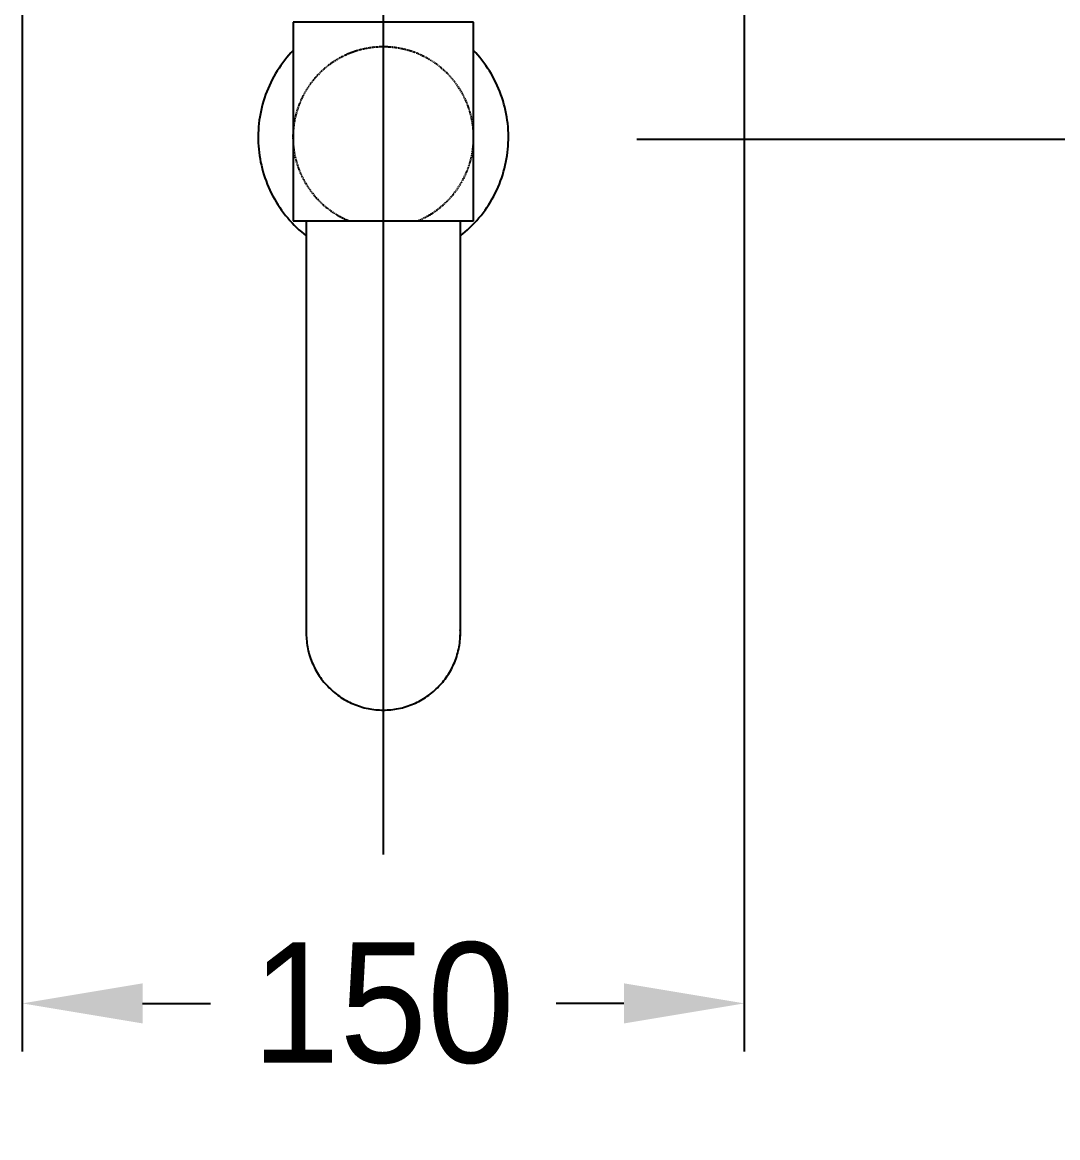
# Model space of a CAD drawing. Header units: millimetres. Extents: x 0 to 4460, y -80 to 3036.
# Drawn here: x 526.4 to 741.5, y 355.4 to 587 of the extents above; entities that cross this region are included whole.
import ezdxf
from ezdxf.lldxf.tags import DXFTag

# ---------------------------------------------------------------- set-up
doc = ezdxf.new("R2010")
doc.units = ezdxf.units.MM
doc.header["$LTSCALE"] = 0.5
doc.header["$MEASUREMENT"] = 0
doc.linetypes.add('DASHED2', pattern=[0.375, 0.25, -0.125])
for name, color, linetype in [('내부선 및 부속', 4, 'Continuous'), ('점선', 6, 'DASHED2'), ('중심선', 1, 'DASHED'), ('치수선', 7, 'Continuous')]:
    doc.layers.add(name, color=color, linetype=linetype)
doc.styles.add('____', font='')
doc.styles.get('____').set_extended_font_data('굴림')
tags = doc.linetypes.add('DASHDOT', pattern=[70, 31, -13, 13, -13]).pattern_tags.tags
tags[10:11] = [DXFTag(74, 4), DXFTag(75, 0), DXFTag(340, '0'), DXFTag(46, 0.0), DXFTag(50, 0.0), DXFTag(44, 0.0), DXFTag(45, 0.0)]
tags[8:9] = [DXFTag(74, 4), DXFTag(75, 0), DXFTag(340, '0'), DXFTag(46, 0.0), DXFTag(50, 0.0), DXFTag(44, 0.0), DXFTag(45, 0.0)]
tags[6:7] = [DXFTag(74, 4), DXFTag(75, 0), DXFTag(340, '0'), DXFTag(46, 0.0), DXFTag(50, 0.0), DXFTag(44, 0.0), DXFTag(45, 0.0)]
tags[4:5] = [DXFTag(74, 4), DXFTag(75, 0), DXFTag(340, '0'), DXFTag(46, 0.0), DXFTag(50, 0.0), DXFTag(44, 0.0), DXFTag(45, 0.0)]
tags = doc.linetypes.add('DASHED', pattern=[25.72, 12.86, -12.86]).pattern_tags.tags
tags[6:7] = [DXFTag(74, 4), DXFTag(75, 0), DXFTag(340, '0'), DXFTag(46, 0.0), DXFTag(50, 0.0), DXFTag(44, 0.0), DXFTag(45, 0.0)]
tags[4:5] = [DXFTag(74, 4), DXFTag(75, 0), DXFTag(340, '0'), DXFTag(46, 0.0), DXFTag(50, 0.0), DXFTag(44, 0.0), DXFTag(45, 0.0)]
doc.dimstyles.new('MSADIM', dxfattribs={"dimtxt": 35, "dimasz": 25, "dimexe": 10, "dimexo": 7.5, "dimgap": 0.09, "dimtad": 0, "dimtoh": 1, "dimdec": 0, "dimzin": 1, "dimdsep": 46, "dimtxsty": '____', "dimcen": 11.25, "dimadec": 0, "dimazin": 0, "dimtfac": 1, "dimtdec": 4, "dimtix": 1, "dimtmove": 0, "dimatfit": 3, "dimfxl": 1, "dimtolj": 1, "dimtzin": 1, "dimarcsym": 0})

# ---------------------------------------------------------------- blocks, each defined once
blk = doc.blocks.new('*D5')
at = {"layer": '치수선', "color": 0, "linetype": 'Continuous', "lineweight": -2, "transparency": 16777216}
for p, q in [((1040.57, 902.77), (1140.55, 902.77)), ((1130.55, 877.77), (1130.55, 755.6)), ((1130.55, 587.77), (1130.55, 709.94)), ((654.12, 562.77), (1140.55, 562.77))]:
    blk.add_line(p, q, dxfattribs=at)
at = {"layer": '치수선', "color": 0, "linetype": 'Continuous', "transparency": 16777216}
for points in [[(1126.38, 877.77), (1134.72, 877.77), (1130.55, 902.77)], [(1126.38, 587.77), (1134.72, 587.77), (1130.55, 562.77)]]:
    blk.add_solid(points, dxfattribs=at)
at = {"layer": '치수선', "color": 0, "linetype": 'Continuous', "transparency": 16777216, "insert": (1130.55, 732.77), "char_height": 25, "attachment_point": 5, "style": '____'}
blk.add_mtext('\\A1;340', dxfattribs=at)
blk = doc.blocks.new('*D16')
at = {"layer": '치수선', "color": 0, "linetype": 'Continuous', "lineweight": -2, "transparency": 16777216}
for p, q in [((526.42, 635.27), (526.42, 373.25)), ((676.42, 635.27), (676.42, 373.25)), ((551.42, 383.25), (565.49, 383.25)), ((651.42, 383.25), (637.35, 383.25))]:
    blk.add_line(p, q, dxfattribs=at)
at = {"layer": '치수선', "color": 0, "linetype": 'Continuous', "transparency": 16777216}
for points in [[(551.42, 387.42), (551.42, 379.08), (526.42, 383.25)], [(651.42, 387.42), (651.42, 379.08), (676.42, 383.25)]]:
    blk.add_solid(points, dxfattribs=at)
at = {"layer": '치수선', "color": 0, "linetype": 'Continuous', "transparency": 16777216, "insert": (601.42, 383.25), "char_height": 25, "attachment_point": 5, "style": '____'}
blk.add_mtext('\\A1;150', dxfattribs=at)
blk = doc.blocks.new('*D18')
at = {"layer": '치수선', "color": 0, "linetype": 'Continuous', "lineweight": -2, "transparency": 16777216}
for p, q in [((654.12, 562.77), (1140.99, 562.77)), ((1130.99, 537.77), (1130.99, 395.58)), ((1130.99, 207.77), (1130.99, 349.95)), ((1165.57, 182.77), (1120.99, 182.77))]:
    blk.add_line(p, q, dxfattribs=at)
at = {"layer": '치수선', "color": 0, "linetype": 'Continuous', "transparency": 16777216}
for points in [[(1126.83, 537.77), (1135.16, 537.77), (1130.99, 562.77)], [(1126.83, 207.77), (1135.16, 207.77), (1130.99, 182.77)]]:
    blk.add_solid(points, dxfattribs=at)
at = {"layer": '치수선', "color": 0, "linetype": 'Continuous', "transparency": 16777216, "insert": (1130.99, 372.77), "char_height": 25, "attachment_point": 5, "style": '____'}
blk.add_mtext('\\A1;380', dxfattribs=at)

msp = doc.modelspace()

# ---------------------------------------------------------------- linework, layer by layer
at = {"layer": '내부선 및 부속', "linetype": 'Continuous'}
for points in [[(601.42, 587.05), (582.68, 587.05)], [(582.68, 587.05), (582.68, 545.79)], [(620.16, 587.05), (601.42, 587.05)], [(620.16, 545.79), (620.16, 587.05)], [(582.68, 581.2), (582.23, 580.72), (581.78, 580.22), (581.35, 579.71), (580.93, 579.18), (580.52, 578.65), (580.13, 578.1), (579.75, 577.54), (579.38, 576.96), (579.02, 576.38), (578.68, 575.79), (578.36, 575.18), (578.05, 574.57), (577.75, 573.94), (577.48, 573.31), (577.22, 572.67), (576.97, 572.03), (576.75, 571.38), (576.54, 570.72), (576.35, 570.06), (576.17, 569.39), (576.02, 568.72), (575.88, 568.05), (575.76, 567.37), (575.66, 566.7), (575.57, 566.02), (575.51, 565.35), (575.46, 564.67), (575.43, 564), (575.42, 563.33), (575.42, 562.66), (575.45, 561.99), (575.48, 561.33), (575.54, 560.67), (575.61, 560.01), (575.7, 559.35), (575.81, 558.68), (575.93, 558.02), (576.08, 557.36), (576.24, 556.7), (576.42, 556.04), (576.61, 555.39), (576.83, 554.74), (577.06, 554.09), (577.31, 553.45), (577.57, 552.81), (577.85, 552.19), (578.15, 551.56), (578.47, 550.95), (578.8, 550.35), (579.15, 549.75), (579.52, 549.17), (579.89, 548.59), (580.29, 548.03), (580.69, 547.47), (581.12, 546.93), (581.55, 546.41), (582, 545.89), (582.45, 545.39), (582.92, 544.9), (583.4, 544.43), (583.89, 543.97), (584.39, 543.52), (584.9, 543.1), (585.42, 542.68)], [(617.42, 542.68), (617.93, 543.1), (618.44, 543.52), (618.94, 543.97), (619.43, 544.43), (619.91, 544.9), (620.38, 545.39), (620.84, 545.89), (621.29, 546.41), (621.72, 546.93), (622.14, 547.47), (622.55, 548.03), (622.94, 548.59), (623.32, 549.17), (623.68, 549.75), (624.03, 550.35), (624.37, 550.95), (624.68, 551.56), (624.98, 552.19), (625.26, 552.81), (625.53, 553.45), (625.78, 554.09), (626.01, 554.74), (626.22, 555.39), (626.42, 556.04), (626.6, 556.7), (626.76, 557.36), (626.9, 558.02), (627.03, 558.68), (627.13, 559.35), (627.22, 560.01), (627.3, 560.67), (627.35, 561.33), (627.39, 561.99), (627.41, 562.66), (627.42, 563.33), (627.41, 564), (627.38, 564.67), (627.33, 565.35), (627.26, 566.02), (627.18, 566.7), (627.08, 567.37), (626.96, 568.05), (626.82, 568.72), (626.66, 569.39), (626.49, 570.06), (626.3, 570.72), (626.09, 571.38), (625.86, 572.03), (625.62, 572.67), (625.36, 573.31), (625.08, 573.94), (624.79, 574.57), (624.48, 575.18), (624.16, 575.79), (623.81, 576.38), (623.46, 576.96), (623.09, 577.54), (622.71, 578.1), (622.31, 578.65), (621.9, 579.18), (621.48, 579.71), (621.05, 580.22), (620.61, 580.72), (620.16, 581.2)], [(582.68, 545.79), (601.42, 545.79)], [(585.42, 545.79), (585.42, 459.53)], [(601.42, 545.79), (620.16, 545.79)], [(617.42, 545.79), (617.42, 459.53)], [(585.42, 460.87), (585.41, 460.48), (585.4, 460.08), (585.41, 459.68), (585.43, 459.29), (585.46, 458.89), (585.5, 458.49), (585.54, 458.09), (585.6, 457.69), (585.67, 457.29), (585.75, 456.89), (585.84, 456.49), (585.94, 456.1), (586.05, 455.7), (586.17, 455.31), (586.3, 454.92), (586.44, 454.54), (586.59, 454.16), (586.75, 453.78), (586.91, 453.41), (587.09, 453.04), (587.28, 452.68), (587.48, 452.32), (587.68, 451.97), (587.89, 451.63), (588.11, 451.29), (588.34, 450.96), (588.58, 450.63), (588.82, 450.31), (589.07, 450), (589.33, 449.7), (589.59, 449.4), (589.86, 449.12), (590.14, 448.83), (590.42, 448.56), (590.71, 448.29), (591.01, 448.03), (591.32, 447.77), (591.63, 447.52), (591.96, 447.28), (592.29, 447.04), (592.62, 446.82), (592.96, 446.6), (593.31, 446.39), (593.67, 446.19), (594.03, 445.99), (594.39, 445.81), (594.76, 445.63), (595.14, 445.47), (595.51, 445.31), (595.9, 445.17), (596.28, 445.03), (596.67, 444.91), (597.06, 444.79), (597.45, 444.68), (597.85, 444.59), (598.24, 444.5), (598.64, 444.43), (599.04, 444.36), (599.44, 444.31), (599.84, 444.26), (600.23, 444.23), (600.63, 444.2), (601.02, 444.19), (601.42, 444.19), (601.81, 444.19), (602.21, 444.2), (602.6, 444.23), (603, 444.26), (603.4, 444.31), (603.8, 444.36), (604.19, 444.43), (604.59, 444.5), (604.99, 444.59), (605.38, 444.68), (605.78, 444.79), (606.17, 444.91), (606.56, 445.03), (606.94, 445.17), (607.32, 445.31), (607.7, 445.47), (608.08, 445.63), (608.45, 445.81), (608.81, 445.99), (609.17, 446.19), (609.52, 446.39), (609.87, 446.6), (610.21, 446.82), (610.55, 447.04), (610.88, 447.28), (611.2, 447.52), (611.52, 447.77), (611.82, 448.03), (612.12, 448.29), (612.42, 448.56), (612.7, 448.83), (612.98, 449.12), (613.25, 449.4), (613.51, 449.7), (613.77, 450), (614.02, 450.31), (614.26, 450.63), (614.49, 450.96), (614.72, 451.29), (614.94, 451.63), (615.16, 451.97), (615.36, 452.32), (615.56, 452.68), (615.74, 453.04), (615.92, 453.41), (616.09, 453.78), (616.25, 454.16), (616.4, 454.54), (616.54, 454.92), (616.67, 455.31), (616.79, 455.7), (616.9, 456.1), (617, 456.49), (617.09, 456.89), (617.17, 457.29), (617.23, 457.69), (617.29, 458.09), (617.34, 458.49), (617.38, 458.89), (617.41, 459.29), (617.42, 459.68), (617.43, 460.08), (617.43, 460.48), (617.42, 460.87)]]:
    msp.add_lwpolyline(points, dxfattribs=at)
at = {"layer": '점선'}
msp.add_lwpolyline([(608.51, 545.79), (608.85, 545.94), (609.2, 546.09), (609.54, 546.25), (609.88, 546.42), (610.22, 546.6), (610.56, 546.78), (610.9, 546.97), (611.24, 547.18), (611.57, 547.38), (611.9, 547.6), (612.23, 547.83), (612.55, 548.06), (612.87, 548.3), (613.19, 548.55), (613.5, 548.81), (613.81, 549.08), (614.12, 549.35), (614.41, 549.63), (614.71, 549.92), (615, 550.21), (615.28, 550.51), (615.55, 550.82), (615.82, 551.14), (616.09, 551.46), (616.35, 551.79), (616.6, 552.13), (616.84, 552.47), (617.07, 552.82), (617.3, 553.17), (617.52, 553.53), (617.73, 553.89), (617.94, 554.26), (618.13, 554.63), (618.32, 555.01), (618.5, 555.39), (618.67, 555.77), (618.83, 556.16), (618.98, 556.55), (619.13, 556.94), (619.26, 557.34), (619.39, 557.74), (619.5, 558.14), (619.61, 558.54), (619.71, 558.94), (619.79, 559.34), (619.87, 559.75), (619.95, 560.15), (620.01, 560.55), (620.06, 560.96), (620.1, 561.36), (620.14, 561.76), (620.16, 562.16), (620.18, 562.56), (620.19, 562.96), (620.19, 563.35), (620.18, 563.75), (620.17, 564.14), (620.14, 564.53), (620.11, 564.91), (620.07, 565.29), (620.02, 565.67), (619.97, 566.05), (619.91, 566.42), (619.84, 566.79), (619.76, 567.15), (619.68, 567.52), (619.59, 567.89), (619.49, 568.26), (619.38, 568.63), (619.27, 569), (619.14, 569.36), (619.01, 569.73), (618.87, 570.1), (618.72, 570.47), (618.56, 570.83), (618.39, 571.19), (618.22, 571.55), (618.03, 571.91), (617.84, 572.27), (617.64, 572.62), (617.43, 572.97), (617.21, 573.32), (616.99, 573.66), (616.75, 574), (616.51, 574.34), (616.26, 574.67), (616, 575), (615.73, 575.32), (615.46, 575.63), (615.18, 575.94), (614.89, 576.25), (614.6, 576.54), (614.29, 576.84), (613.98, 577.12), (613.67, 577.4), (613.35, 577.67), (613.02, 577.93), (612.69, 578.19), (612.35, 578.44), (612, 578.68), (611.65, 578.91), (611.3, 579.14), (610.94, 579.35), (610.58, 579.56), (610.21, 579.76), (609.84, 579.95), (609.47, 580.13), (609.09, 580.31), (608.72, 580.47), (608.34, 580.63), (607.95, 580.77), (607.57, 580.91), (607.18, 581.04), (606.8, 581.16), (606.41, 581.27), (606.02, 581.37), (605.63, 581.47), (605.24, 581.55), (604.85, 581.63), (604.47, 581.7), (604.08, 581.76), (603.7, 581.81), (603.31, 581.85), (602.93, 581.89), (602.55, 581.91), (602.17, 581.93), (601.79, 581.94), (601.42, 581.95), (601.04, 581.94), (600.67, 581.93), (600.29, 581.91), (599.91, 581.89), (599.53, 581.85), (599.14, 581.81), (598.76, 581.76), (598.37, 581.7), (597.98, 581.63), (597.59, 581.55), (597.21, 581.47), (596.82, 581.37), (596.43, 581.27), (596.04, 581.16), (595.65, 581.04), (595.27, 580.91), (594.88, 580.77), (594.5, 580.63), (594.12, 580.47), (593.74, 580.31), (593.37, 580.13), (592.99, 579.95), (592.62, 579.76), (592.26, 579.56), (591.9, 579.35), (591.54, 579.14), (591.18, 578.91), (590.83, 578.68), (590.49, 578.44), (590.15, 578.19), (589.82, 577.93), (589.49, 577.67), (589.17, 577.4), (588.85, 577.12), (588.54, 576.84), (588.24, 576.54), (587.95, 576.25), (587.66, 575.94), (587.38, 575.63), (587.1, 575.32), (586.84, 575), (586.58, 574.67), (586.33, 574.34), (586.08, 574), (585.85, 573.66), (585.62, 573.32), (585.41, 572.97), (585.2, 572.62), (585, 572.27), (584.8, 571.91), (584.62, 571.55), (584.44, 571.19), (584.28, 570.83), (584.12, 570.47), (583.97, 570.1), (583.83, 569.73), (583.7, 569.36), (583.57, 569), (583.45, 568.63), (583.35, 568.26), (583.25, 567.89), (583.16, 567.52), (583.07, 567.15), (583, 566.79), (582.93, 566.42), (582.87, 566.05), (582.81, 565.67), (582.77, 565.29), (582.73, 564.91), (582.69, 564.53), (582.67, 564.14), (582.65, 563.75), (582.65, 563.35), (582.65, 562.96), (582.66, 562.56), (582.67, 562.16), (582.7, 561.76), (582.73, 561.36), (582.78, 560.96), (582.83, 560.55), (582.89, 560.15), (582.96, 559.75), (583.04, 559.34), (583.13, 558.94), (583.23, 558.54), (583.33, 558.14), (583.45, 557.74), (583.58, 557.34), (583.71, 556.94), (583.85, 556.55), (584.01, 556.16), (584.17, 555.77), (584.34, 555.39), (584.52, 555.01), (584.7, 554.63), (584.9, 554.26), (585.1, 553.89), (585.31, 553.53), (585.53, 553.17), (585.76, 552.82), (586, 552.47), (586.24, 552.13), (586.49, 551.79), (586.75, 551.46), (587.01, 551.14), (587.28, 550.82), (587.56, 550.51), (587.84, 550.21), (588.13, 549.92), (588.42, 549.63), (588.72, 549.35), (589.02, 549.08), (589.33, 548.81), (589.65, 548.55), (589.96, 548.3), (590.28, 548.06), (590.61, 547.83), (590.94, 547.6), (591.27, 547.38), (591.6, 547.18), (591.93, 546.97), (592.27, 546.78), (592.61, 546.6), (592.95, 546.42), (593.3, 546.25), (593.64, 546.09), (593.98, 545.94), (594.33, 545.79)], dxfattribs=at)
at = {"layer": '중심선', "linetype": 'DASHDOT'}
msp.add_lwpolyline([(601.42, 1019.66), (601.42, 414.19)], dxfattribs=at)

# ---------------------------------------------------------------- dimensions: what is measured, and where the dimension line sits
at = {"layer": '치수선', "linetype": 'Continuous'}
for base, p1, p2, picture, middle in [((1130.55, 902.77), (646.62, 562.77), (1033.07, 902.77), '*D5', (1130.55, 732.77)), ((1130.99, 562.77), (1173.07, 182.77), (646.62, 562.77), '*D18', (1130.99, 372.77))]:
    dim = msp.add_linear_dim(base=base, p1=p1, p2=p2, angle=90, dimstyle='MSADIM', override={"dimtxt": 25, "dimgap": 10, "dimtih": 1}, dxfattribs=at)
    dim.commit()
    dim.dimension.update_dxf_attribs({"geometry": picture, "text_midpoint": middle})
dim = msp.add_linear_dim(base=(676.42, 383.25), p1=(526.42, 642.77), p2=(676.42, 642.77), dimstyle='MSADIM', override={"dimtxt": 25, "dimgap": 10, "dimtih": 1}, dxfattribs=at)
dim.commit()
dim.dimension.update_dxf_attribs({"geometry": '*D16', "text_midpoint": (601.42, 383.25)})

doc.saveas('drawing.dxf')
